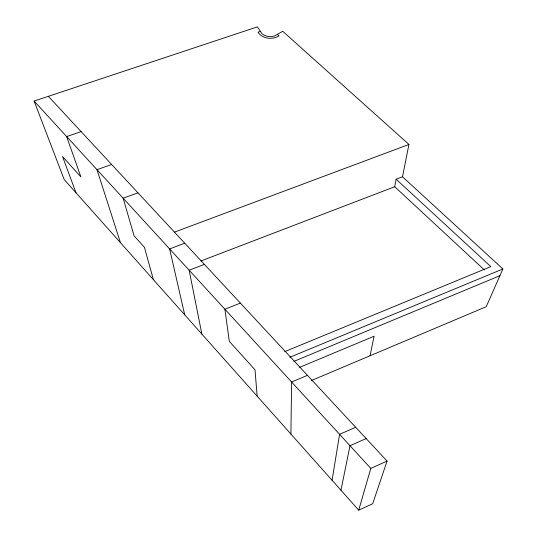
<?xml version="1.0" encoding="UTF-8"?>
<svg xmlns="http://www.w3.org/2000/svg" width="537" height="537" viewBox="0 0 537 537"><rect width="100%" height="100%" fill="white"/><g stroke="black" fill="none" stroke-linecap="round" stroke-linejoin="round"><path stroke-width="0.81" d="M290.906 434.044L291.611 382.008L307.459 375.343M332.074 480.266L339.579 434.339L355.689 427.277M484.347 269.93L394.715 186.742L396.138 179.204L402.502 176.78L408.939 144.453L282.717 31.267L274.608 35.939A11.183 8.464 -0.6 0 1 261.928 33.71L257.445 26.85L34.113 101.063L64.192 179.539L358.703 510.15L372.685 503.733L387.07 461.075L48.357 96.331M340.968 490.247L349.99 445.703L366.153 438.554M370.047 355.769L374.094 336.222L299.619 367.342M358.703 510.15L370.798 468.398L387.07 461.075M402.502 176.78L502.887 268.97L486.24 306.701L311.453 380.511M289.906 357.253L502.887 268.97M293.954 361.354L499.927 275.689M284.744 351.641L490.831 266.607L396.138 179.204M240.368 303.103L224.909 309.231L229.299 341.331L255.015 369.825L257.142 396.145M204.402 264.372L189.158 270.225L201.858 334.088M200.912 260.989L394.715 186.742M184.748 243.201L169.625 248.913L184.708 314.83M174.471 232.132L408.939 144.453M137.969 192.83L123.134 198.193L134.096 235.844L144.419 247.288L153.407 279.69M111.662 164.497L96.996 169.672L120.463 242.704M81.121 131.612L66.655 136.573L80.886 176.895L62.554 156.582L76.006 192.803M260.089 31.502L258.029 32.193A13.425 10.156 -0.6 0 0 279.018 35.872L277.575 34.569M34.113 101.063L370.798 468.398"/></g></svg>
